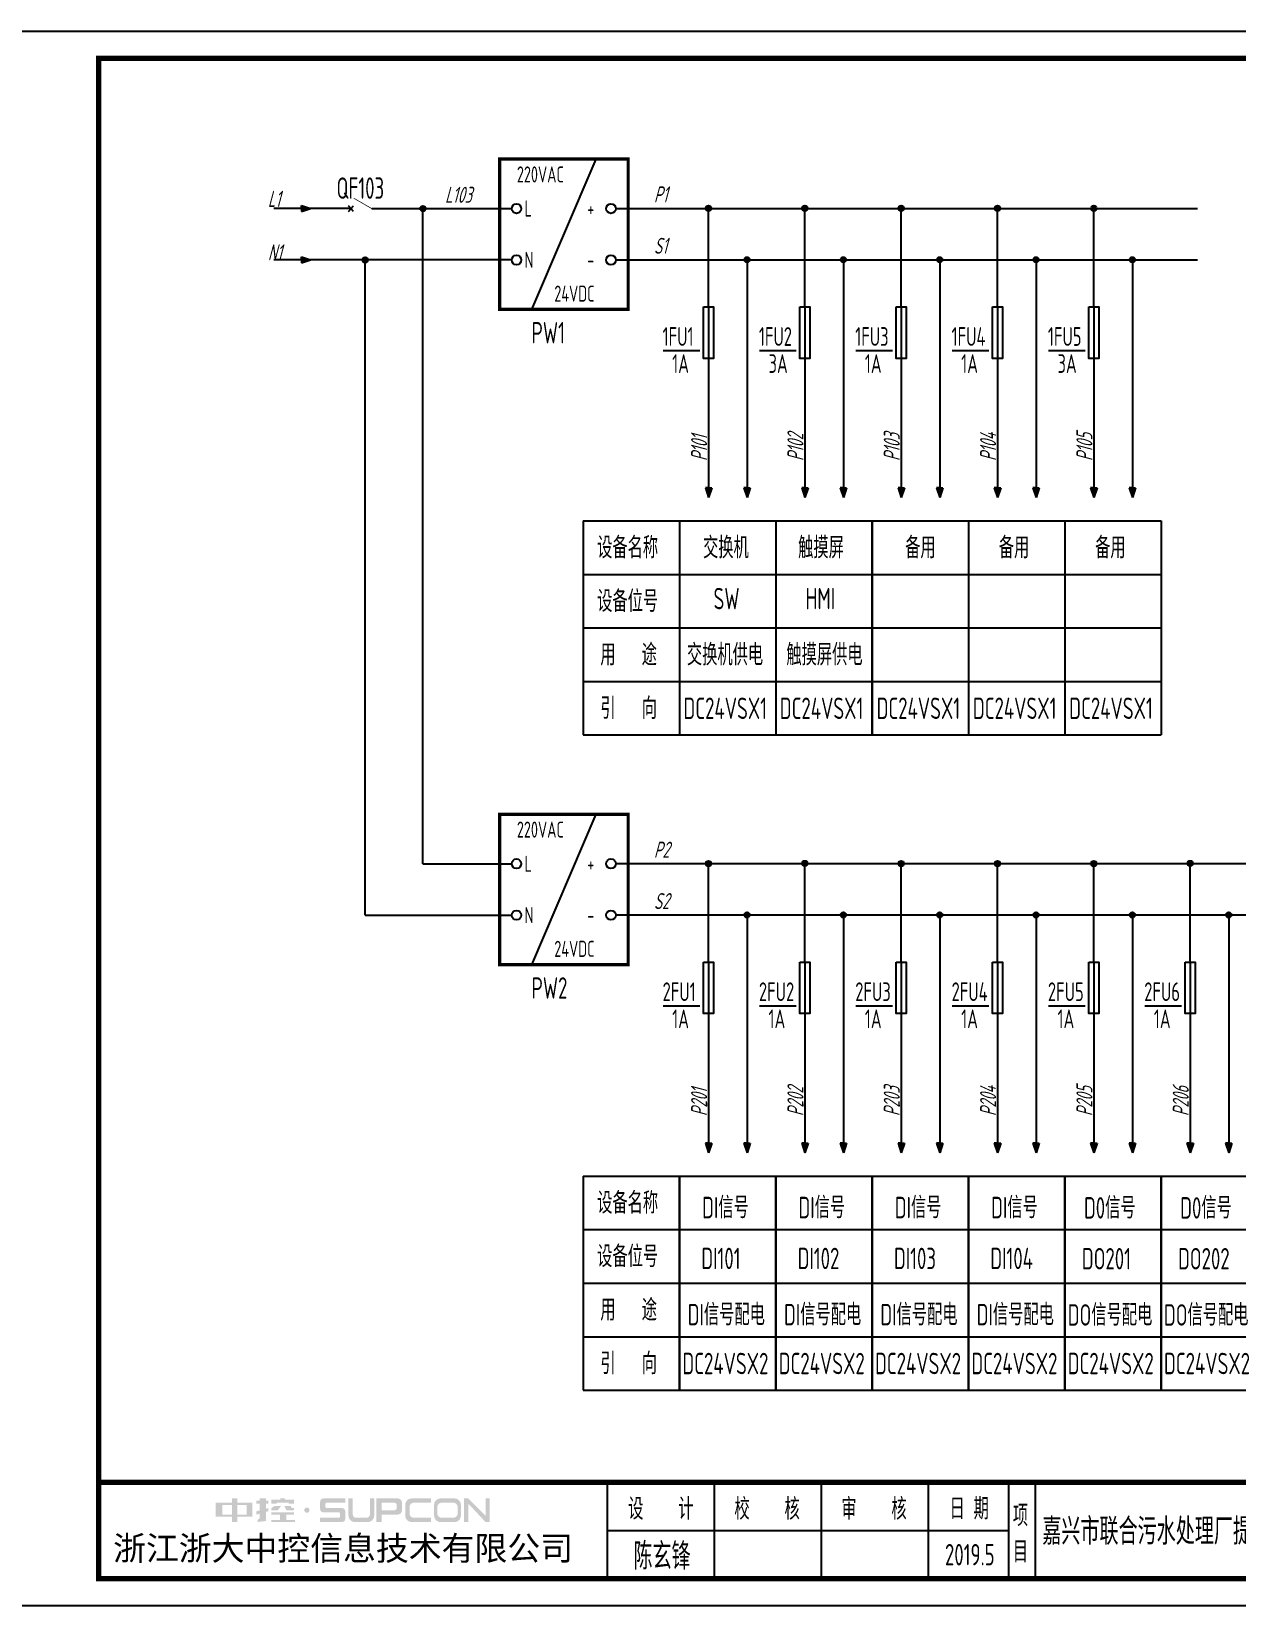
# Model space of a CAD drawing. Header units: millimetres. Extents: x 30557 to 235556, y -116603 to -73383.
# Drawn here: x 183824 to 186076, y -76323 to -73383 of the extents above; entities that cross this region are included whole.
import ezdxf
from ezdxf.enums import TextEntityAlignment as Align

# ---------------------------------------------------------------- set-up
doc = ezdxf.new("R2010")
doc.units = ezdxf.units.MM
doc.layers.add('1', color=3, linetype='Continuous')
doc.layers.add('AXIS', color=4, linetype='Continuous')
doc.layers.add('_Drawing', color=7, linetype='Continuous', lineweight=25)
doc.styles.add('supcon', font='sceie.shx', dxfattribs={"width": 0.75, "height": 40, "bigfont": 'sceic.shx'})
doc.styles.add('Title', font='', dxfattribs={"height": 45})
doc.styles.get('Title').set_extended_font_data('SimHei')

# ---------------------------------------------------------------- blocks, each defined once
blk = doc.blocks.new('中控·SUPCON')
at = {"linetype": 'Continuous'}
h = blk.add_hatch(color=2, dxfattribs=at)
h.dxf.hatch_style = 1
h.paths.add_polyline_path([(34, 33), (20, 33), (20, 37), (15, 37), (15, 36), (15, 33), (0, 33), (0, 20), (13, 20), (15, 20), (15, 15), (20, 15), (20, 20), (22, 20), (34, 20)])
h.paths.add_polyline_path([(20, 30), (20, 31), (29, 31), (29, 22), (20, 22)], flags=16)
h.paths.add_polyline_path([(15, 30), (15, 22), (6, 22), (6, 31), (15, 31)], flags=16)
h.paths.add_polyline_path([(47, 32), (49, 32), (49, 35), (47, 35), (47, 37), (41, 37), (41, 35), (38, 35), (38, 32), (41, 32), (41, 25.8), (38, 25), (38, 22), (41, 22.8), (41, 18.3), (39, 17), (39, 15), (47, 16), (47, 24.5), (49, 25), (49, 28), (47, 27.5)])
h.paths.add_polyline_path([(61, 30), (55, 30), (52, 28), (52, 26), (58, 26)])
h.paths.add_polyline_path([(73, 28), (71, 28), (70, 30), (64, 30), (66, 26), (73, 26)])
h.paths.add_polyline_path([(73, 36), (64.6, 36), (64.6, 37), (60.4, 37), (60.4, 36), (52, 36), (52, 32), (56.8, 32), (56.8, 33.1), (68.2, 33.1), (68.2, 32), (73, 32)])
h.paths.add_polyline_path([(66, 22), (73, 22), (73, 24), (52, 24), (52, 22), (60, 22), (60, 17), (52, 17), (52, 15), (74, 15), (74, 17), (66, 17)])
h.paths.add_polyline_path([(82.7, 26.1, 1), (87.6, 26.1, 1)])
h.paths.add_polyline_path([(118, 28), (103.5, 28, -0.414214), (102.5, 29), (102.5, 32, -0.414214), (103.5, 33), (121, 33), (121, 37), (100.5, 37, 0.414214), (97.5, 34), (97.5, 27, 0.414214), (100.5, 24), (115, 24, -0.414214), (116, 23), (116, 20, -0.414214), (115, 19), (97.5, 19), (97.5, 15), (118, 15, 0.414214), (121, 18), (121, 25, 0.414214)])
h.paths.add_polyline_path([(128, 37), (124, 37), (124, 36), (124, 21, 0.414214), (130, 15), (142, 15, 0.414214), (148, 21), (148, 37), (144, 37), (144, 22, -0.414214), (141, 19), (131, 19, -0.414214), (128, 22)])
h.paths.add_polyline_path([(174, 26), (174, 33, 0.414214), (170, 37), (150, 37), (150, 36), (150, 15), (155, 15), (155, 22), (170, 22, 0.414214)])
h.paths.add_polyline_path([(167, 26), (155, 26), (155, 33), (167, 33, -0.414214), (169, 31), (169, 28, -0.414214)], flags=16)
h.paths.add_polyline_path([(201, 19), (185, 19, -0.414214), (181, 23), (181, 29, -0.414214), (185, 33), (201, 33), (201, 37), (183, 37, 0.414214), (177, 31), (177, 21, 0.414214), (183, 15), (201, 15)])
h.paths.add_polyline_path([(229, 21), (229, 31, 0.414214), (223, 37), (210, 37, 0.414214), (204, 31), (204, 21, 0.414214), (210, 15), (223, 15, 0.414214)])
h.paths.add_polyline_path([(207, 23), (207, 29, -0.414214), (211, 33), (222, 33, -0.414214), (226, 29), (226, 23, -0.414214), (222, 19), (211, 19, -0.414214)], flags=16)
h.paths.add_polyline_path([(236, 32.1), (252, 15), (256, 15), (256, 37), (252, 37), (252, 21), (236, 37), (232, 37), (232, 36), (232, 15), (236, 15)])
h = blk.add_hatch(color=2, dxfattribs=at)
h.dxf.hatch_style = 1
h.paths.add_polyline_path([(34, 33), (20, 33), (20, 37), (15, 37), (15, 36), (15, 33), (0, 33), (0, 20), (13, 20), (15, 20), (15, 15), (20, 15), (20, 20), (22, 20), (34, 20)])
h.paths.add_polyline_path([(20, 30), (20, 31), (29, 31), (29, 22), (20, 22)], flags=16)
h.paths.add_polyline_path([(15, 30), (15, 22), (6, 22), (6, 31), (15, 31)], flags=16)
h.paths.add_polyline_path([(47, 32), (49, 32), (49, 35), (47, 35), (47, 37), (41, 37), (41, 35), (38, 35), (38, 32), (41, 32), (41, 25.8), (38, 25), (38, 22), (41, 22.8), (41, 18.3), (39, 17), (39, 15), (47, 16), (47, 24.5), (49, 25), (49, 28), (47, 27.5)])
h.paths.add_polyline_path([(61, 30), (55, 30), (52, 28), (52, 26), (58, 26)])
h.paths.add_polyline_path([(73, 28), (71, 28), (70, 30), (64, 30), (66, 26), (73, 26)])
h.paths.add_polyline_path([(73, 36), (64.6, 36), (64.6, 37), (60.4, 37), (60.4, 36), (52, 36), (52, 32), (56.8, 32), (56.8, 33.1), (68.2, 33.1), (68.2, 32), (73, 32)])
h.paths.add_polyline_path([(66, 22), (73, 22), (73, 24), (52, 24), (52, 22), (60, 22), (60, 17), (52, 17), (52, 15), (74, 15), (74, 17), (66, 17)])
h.paths.add_polyline_path([(82.7, 26.1, 1), (87.6, 26.1, 1)])
h.paths.add_polyline_path([(118, 28), (103.5, 28, -0.414214), (102.5, 29), (102.5, 32, -0.414214), (103.5, 33), (121, 33), (121, 37), (100.5, 37, 0.414214), (97.5, 34), (97.5, 27, 0.414214), (100.5, 24), (115, 24, -0.414214), (116, 23), (116, 20, -0.414214), (115, 19), (97.5, 19), (97.5, 15), (118, 15, 0.414214), (121, 18), (121, 25, 0.414214)])
h.paths.add_polyline_path([(128, 37), (124, 37), (124, 36), (124, 21, 0.414214), (130, 15), (142, 15, 0.414214), (148, 21), (148, 37), (144, 37), (144, 22, -0.414214), (141, 19), (131, 19, -0.414214), (128, 22)])
h.paths.add_polyline_path([(174, 26), (174, 33, 0.414214), (170, 37), (150, 37), (150, 36), (150, 15), (155, 15), (155, 22), (170, 22, 0.414214)])
h.paths.add_polyline_path([(167, 26), (155, 26), (155, 33), (167, 33, -0.414214), (169, 31), (169, 28, -0.414214)], flags=16)
h.paths.add_polyline_path([(201, 19), (185, 19, -0.414214), (181, 23), (181, 29, -0.414214), (185, 33), (201, 33), (201, 37), (183, 37, 0.414214), (177, 31), (177, 21, 0.414214), (183, 15), (201, 15)])
h.paths.add_polyline_path([(229, 21), (229, 31, 0.414214), (223, 37), (210, 37, 0.414214), (204, 31), (204, 21, 0.414214), (210, 15), (223, 15, 0.414214)])
h.paths.add_polyline_path([(207, 23), (207, 29, -0.414214), (211, 33), (222, 33, -0.414214), (226, 29), (226, 23, -0.414214), (222, 19), (211, 19, -0.414214)], flags=16)
h.paths.add_polyline_path([(236, 32.1), (252, 15), (256, 15), (256, 37), (252, 37), (252, 21), (236, 37), (232, 37), (232, 36), (232, 15), (236, 15)])
h = blk.add_hatch(color=2, dxfattribs=at)
h.dxf.hatch_style = 1
h.paths.add_polyline_path([(34, 33), (20, 33), (20, 37), (15, 37), (15, 36), (15, 33), (0, 33), (0, 20), (13, 20), (15, 20), (15, 15), (20, 15), (20, 20), (22, 20), (34, 20)])
h.paths.add_polyline_path([(20, 30), (20, 31), (29, 31), (29, 22), (20, 22)], flags=16)
h.paths.add_polyline_path([(15, 30), (15, 22), (6, 22), (6, 31), (15, 31)], flags=16)
h.paths.add_polyline_path([(47, 32), (49, 32), (49, 35), (47, 35), (47, 37), (41, 37), (41, 35), (38, 35), (38, 32), (41, 32), (41, 25.8), (38, 25), (38, 22), (41, 22.8), (41, 18.3), (39, 17), (39, 15), (47, 16), (47, 24.5), (49, 25), (49, 28), (47, 27.5)])
h.paths.add_polyline_path([(61, 30), (55, 30), (52, 28), (52, 26), (58, 26)])
h.paths.add_polyline_path([(73, 28), (71, 28), (70, 30), (64, 30), (66, 26), (73, 26)])
h.paths.add_polyline_path([(73, 36), (64.6, 36), (64.6, 37), (60.4, 37), (60.4, 36), (52, 36), (52, 32), (56.8, 32), (56.8, 33.1), (68.2, 33.1), (68.2, 32), (73, 32)])
h.paths.add_polyline_path([(66, 22), (73, 22), (73, 24), (52, 24), (52, 22), (60, 22), (60, 17), (52, 17), (52, 15), (74, 15), (74, 17), (66, 17)])
h.paths.add_polyline_path([(82.7, 26.1, 1), (87.6, 26.1, 1)])
h.paths.add_polyline_path([(118, 28), (103.5, 28, -0.414214), (102.5, 29), (102.5, 32, -0.414214), (103.5, 33), (121, 33), (121, 37), (100.5, 37, 0.414214), (97.5, 34), (97.5, 27, 0.414214), (100.5, 24), (115, 24, -0.414214), (116, 23), (116, 20, -0.414214), (115, 19), (97.5, 19), (97.5, 15), (118, 15, 0.414214), (121, 18), (121, 25, 0.414214)])
h.paths.add_polyline_path([(128, 37), (124, 37), (124, 36), (124, 21, 0.414214), (130, 15), (142, 15, 0.414214), (148, 21), (148, 37), (144, 37), (144, 22, -0.414214), (141, 19), (131, 19, -0.414214), (128, 22)])
h.paths.add_polyline_path([(174, 26), (174, 33, 0.414214), (170, 37), (150, 37), (150, 36), (150, 15), (155, 15), (155, 22), (170, 22, 0.414214)])
h.paths.add_polyline_path([(167, 26), (155, 26), (155, 33), (167, 33, -0.414214), (169, 31), (169, 28, -0.414214)], flags=16)
h.paths.add_polyline_path([(201, 19), (185, 19, -0.414214), (181, 23), (181, 29, -0.414214), (185, 33), (201, 33), (201, 37), (183, 37, 0.414214), (177, 31), (177, 21, 0.414214), (183, 15), (201, 15)])
h.paths.add_polyline_path([(229, 21), (229, 31, 0.414214), (223, 37), (210, 37, 0.414214), (204, 31), (204, 21, 0.414214), (210, 15), (223, 15, 0.414214)])
h.paths.add_polyline_path([(207, 23), (207, 29, -0.414214), (211, 33), (222, 33, -0.414214), (226, 29), (226, 23, -0.414214), (222, 19), (211, 19, -0.414214)], flags=16)
h.paths.add_polyline_path([(236, 32.1), (252, 15), (256, 15), (256, 37), (252, 37), (252, 21), (236, 37), (232, 37), (232, 36), (232, 15), (236, 15)])
h = blk.add_hatch(color=2, dxfattribs=at)
h.dxf.hatch_style = 1
h.paths.add_polyline_path([(34, 33), (20, 33), (20, 37), (15, 37), (15, 36), (15, 33), (0, 33), (0, 20), (13, 20), (15, 20), (15, 15), (20, 15), (20, 20), (22, 20), (34, 20)])
h.paths.add_polyline_path([(20, 30), (20, 31), (29, 31), (29, 22), (20, 22)], flags=16)
h.paths.add_polyline_path([(15, 30), (15, 22), (6, 22), (6, 31), (15, 31)], flags=16)
h.paths.add_polyline_path([(47, 32), (49, 32), (49, 35), (47, 35), (47, 37), (41, 37), (41, 35), (38, 35), (38, 32), (41, 32), (41, 25.8), (38, 25), (38, 22), (41, 22.8), (41, 18.3), (39, 17), (39, 15), (47, 16), (47, 24.5), (49, 25), (49, 28), (47, 27.5)])
h.paths.add_polyline_path([(61, 30), (55, 30), (52, 28), (52, 26), (58, 26)])
h.paths.add_polyline_path([(73, 28), (71, 28), (70, 30), (64, 30), (66, 26), (73, 26)])
h.paths.add_polyline_path([(73, 36), (64.6, 36), (64.6, 37), (60.4, 37), (60.4, 36), (52, 36), (52, 32), (56.8, 32), (56.8, 33.1), (68.2, 33.1), (68.2, 32), (73, 32)])
h.paths.add_polyline_path([(66, 22), (73, 22), (73, 24), (52, 24), (52, 22), (60, 22), (60, 17), (52, 17), (52, 15), (74, 15), (74, 17), (66, 17)])
h.paths.add_polyline_path([(82.7, 26.1, 1), (87.6, 26.1, 1)])
h.paths.add_polyline_path([(118, 28), (103.5, 28, -0.414214), (102.5, 29), (102.5, 32, -0.414214), (103.5, 33), (121, 33), (121, 37), (100.5, 37, 0.414214), (97.5, 34), (97.5, 27, 0.414214), (100.5, 24), (115, 24, -0.414214), (116, 23), (116, 20, -0.414214), (115, 19), (97.5, 19), (97.5, 15), (118, 15, 0.414214), (121, 18), (121, 25, 0.414214)])
h.paths.add_polyline_path([(128, 37), (124, 37), (124, 36), (124, 21, 0.414214), (130, 15), (142, 15, 0.414214), (148, 21), (148, 37), (144, 37), (144, 22, -0.414214), (141, 19), (131, 19, -0.414214), (128, 22)])
h.paths.add_polyline_path([(174, 26), (174, 33, 0.414214), (170, 37), (150, 37), (150, 36), (150, 15), (155, 15), (155, 22), (170, 22, 0.414214)])
h.paths.add_polyline_path([(167, 26), (155, 26), (155, 33), (167, 33, -0.414214), (169, 31), (169, 28, -0.414214)], flags=16)
h.paths.add_polyline_path([(201, 19), (185, 19, -0.414214), (181, 23), (181, 29, -0.414214), (185, 33), (201, 33), (201, 37), (183, 37, 0.414214), (177, 31), (177, 21, 0.414214), (183, 15), (201, 15)])
h.paths.add_polyline_path([(229, 21), (229, 31, 0.414214), (223, 37), (210, 37, 0.414214), (204, 31), (204, 21, 0.414214), (210, 15), (223, 15, 0.414214)])
h.paths.add_polyline_path([(207, 23), (207, 29, -0.414214), (211, 33), (222, 33, -0.414214), (226, 29), (226, 23, -0.414214), (222, 19), (211, 19, -0.414214)], flags=16)
h.paths.add_polyline_path([(236, 32.1), (252, 15), (256, 15), (256, 37), (252, 37), (252, 21), (236, 37), (232, 37), (232, 36), (232, 15), (236, 15)])
h = blk.add_hatch(color=2, dxfattribs=at)
h.dxf.hatch_style = 1
h.paths.add_polyline_path([(34, 33), (20, 33), (20, 37), (15, 37), (15, 36), (15, 33), (0, 33), (0, 20), (13, 20), (15, 20), (15, 15), (20, 15), (20, 20), (22, 20), (34, 20)])
h.paths.add_polyline_path([(20, 30), (20, 31), (29, 31), (29, 22), (20, 22)], flags=16)
h.paths.add_polyline_path([(15, 30), (15, 22), (6, 22), (6, 31), (15, 31)], flags=16)
h.paths.add_polyline_path([(47, 32), (49, 32), (49, 35), (47, 35), (47, 37), (41, 37), (41, 35), (38, 35), (38, 32), (41, 32), (41, 25.8), (38, 25), (38, 22), (41, 22.8), (41, 18.3), (39, 17), (39, 15), (47, 16), (47, 24.5), (49, 25), (49, 28), (47, 27.5)])
h.paths.add_polyline_path([(61, 30), (55, 30), (52, 28), (52, 26), (58, 26)])
h.paths.add_polyline_path([(73, 28), (71, 28), (70, 30), (64, 30), (66, 26), (73, 26)])
h.paths.add_polyline_path([(73, 36), (64.6, 36), (64.6, 37), (60.4, 37), (60.4, 36), (52, 36), (52, 32), (56.8, 32), (56.8, 33.1), (68.2, 33.1), (68.2, 32), (73, 32)])
h.paths.add_polyline_path([(66, 22), (73, 22), (73, 24), (52, 24), (52, 22), (60, 22), (60, 17), (52, 17), (52, 15), (74, 15), (74, 17), (66, 17)])
h.paths.add_polyline_path([(82.7, 26.1, 1), (87.6, 26.1, 1)])
h.paths.add_polyline_path([(118, 28), (103.5, 28, -0.414214), (102.5, 29), (102.5, 32, -0.414214), (103.5, 33), (121, 33), (121, 37), (100.5, 37, 0.414214), (97.5, 34), (97.5, 27, 0.414214), (100.5, 24), (115, 24, -0.414214), (116, 23), (116, 20, -0.414214), (115, 19), (97.5, 19), (97.5, 15), (118, 15, 0.414214), (121, 18), (121, 25, 0.414214)])
h.paths.add_polyline_path([(128, 37), (124, 37), (124, 36), (124, 21, 0.414214), (130, 15), (142, 15, 0.414214), (148, 21), (148, 37), (144, 37), (144, 22, -0.414214), (141, 19), (131, 19, -0.414214), (128, 22)])
h.paths.add_polyline_path([(174, 26), (174, 33, 0.414214), (170, 37), (150, 37), (150, 36), (150, 15), (155, 15), (155, 22), (170, 22, 0.414214)])
h.paths.add_polyline_path([(167, 26), (155, 26), (155, 33), (167, 33, -0.414214), (169, 31), (169, 28, -0.414214)], flags=16)
h.paths.add_polyline_path([(201, 19), (185, 19, -0.414214), (181, 23), (181, 29, -0.414214), (185, 33), (201, 33), (201, 37), (183, 37, 0.414214), (177, 31), (177, 21, 0.414214), (183, 15), (201, 15)])
h.paths.add_polyline_path([(229, 21), (229, 31, 0.414214), (223, 37), (210, 37, 0.414214), (204, 31), (204, 21, 0.414214), (210, 15), (223, 15, 0.414214)])
h.paths.add_polyline_path([(207, 23), (207, 29, -0.414214), (211, 33), (222, 33, -0.414214), (226, 29), (226, 23, -0.414214), (222, 19), (211, 19, -0.414214)], flags=16)
h.paths.add_polyline_path([(236, 32.1), (252, 15), (256, 15), (256, 37), (252, 37), (252, 21), (236, 37), (232, 37), (232, 36), (232, 15), (236, 15)])
h = blk.add_hatch(color=2, dxfattribs=at)
h.dxf.hatch_style = 1
h.paths.add_polyline_path([(34, 33), (20, 33), (20, 37), (15, 37), (15, 36), (15, 33), (0, 33), (0, 20), (13, 20), (15, 20), (15, 15), (20, 15), (20, 20), (22, 20), (34, 20)])
h.paths.add_polyline_path([(20, 30), (20, 31), (29, 31), (29, 22), (20, 22)], flags=16)
h.paths.add_polyline_path([(15, 30), (15, 22), (6, 22), (6, 31), (15, 31)], flags=16)
h.paths.add_polyline_path([(47, 32), (49, 32), (49, 35), (47, 35), (47, 37), (41, 37), (41, 35), (38, 35), (38, 32), (41, 32), (41, 25.8), (38, 25), (38, 22), (41, 22.8), (41, 18.3), (39, 17), (39, 15), (47, 16), (47, 24.5), (49, 25), (49, 28), (47, 27.5)])
h.paths.add_polyline_path([(61, 30), (55, 30), (52, 28), (52, 26), (58, 26)])
h.paths.add_polyline_path([(73, 28), (71, 28), (70, 30), (64, 30), (66, 26), (73, 26)])
h.paths.add_polyline_path([(73, 36), (64.6, 36), (64.6, 37), (60.4, 37), (60.4, 36), (52, 36), (52, 32), (56.8, 32), (56.8, 33.1), (68.2, 33.1), (68.2, 32), (73, 32)])
h.paths.add_polyline_path([(66, 22), (73, 22), (73, 24), (52, 24), (52, 22), (60, 22), (60, 17), (52, 17), (52, 15), (74, 15), (74, 17), (66, 17)])
h.paths.add_polyline_path([(82.7, 26.1, 1), (87.6, 26.1, 1)])
h.paths.add_polyline_path([(118, 28), (103.5, 28, -0.414214), (102.5, 29), (102.5, 32, -0.414214), (103.5, 33), (121, 33), (121, 37), (100.5, 37, 0.414214), (97.5, 34), (97.5, 27, 0.414214), (100.5, 24), (115, 24, -0.414214), (116, 23), (116, 20, -0.414214), (115, 19), (97.5, 19), (97.5, 15), (118, 15, 0.414214), (121, 18), (121, 25, 0.414214)])
h.paths.add_polyline_path([(128, 37), (124, 37), (124, 36), (124, 21, 0.414214), (130, 15), (142, 15, 0.414214), (148, 21), (148, 37), (144, 37), (144, 22, -0.414214), (141, 19), (131, 19, -0.414214), (128, 22)])
h.paths.add_polyline_path([(174, 26), (174, 33, 0.414214), (170, 37), (150, 37), (150, 36), (150, 15), (155, 15), (155, 22), (170, 22, 0.414214)])
h.paths.add_polyline_path([(167, 26), (155, 26), (155, 33), (167, 33, -0.414214), (169, 31), (169, 28, -0.414214)], flags=16)
h.paths.add_polyline_path([(201, 19), (185, 19, -0.414214), (181, 23), (181, 29, -0.414214), (185, 33), (201, 33), (201, 37), (183, 37, 0.414214), (177, 31), (177, 21, 0.414214), (183, 15), (201, 15)])
h.paths.add_polyline_path([(229, 21), (229, 31, 0.414214), (223, 37), (210, 37, 0.414214), (204, 31), (204, 21, 0.414214), (210, 15), (223, 15, 0.414214)])
h.paths.add_polyline_path([(207, 23), (207, 29, -0.414214), (211, 33), (222, 33, -0.414214), (226, 29), (226, 23, -0.414214), (222, 19), (211, 19, -0.414214)], flags=16)
h.paths.add_polyline_path([(236, 32.1), (252, 15), (256, 15), (256, 37), (252, 37), (252, 21), (236, 37), (232, 37), (232, 36), (232, 15), (236, 15)])
blk = doc.blocks.new('supcon图框')
at = {"linetype": 'Continuous'}
for p, q in [((6145.7, 4361.7), (1987.7, 4361.7)), ((1987.7, 1421.7), (6145.7, 1421.7))]:
    blk.add_line(p, q, dxfattribs=at)
for p, q in [((3145.7, 1651.7), (3145.7, 1471.7)), ((3345.7, 1651.7), (3345.7, 1471.7)), ((3545.7, 1651.7), (3545.7, 1471.7)), ((3745.7, 1651.7), (3745.7, 1471.7)), ((3895.7, 1651.7), (3895.7, 1471.7)), ((3945.7, 1651.7), (3945.7, 1471.7)), ((3145.7, 1561.7), (3895.7, 1561.7))]:
    blk.add_line(p, q)
at = {"linetype": 'Continuous', "const_width": 10}
blk.add_lwpolyline([(2195.7, 4311.7), (6095.7, 4311.7), (6095.7, 1471.7), (2195.7, 1471.7)], close=True, dxfattribs=at)
blk.add_lwpolyline([(2195.7, 1651.7), (6095.7, 1651.7)], dxfattribs=at)
at = {"linetype": 'Continuous', "xscale": 2, "yscale": 2, "zscale": 2}
blk.add_blockref('中控·SUPCON', (2414.6, 1547.7), dxfattribs=at)
at = {"style": 'supcon', "width": 0.75}
for s, p in [('设    计', (3246.2, 1604.2)), ('校    核', (3444.8, 1604.2)), ('审    核', (3644.5, 1604.2)), ('日 期', (3822.5, 1604.2)), ('项', (3918.2, 1590.7)), ('目', (3918.2, 1522.9))]:
    blk.add_text(s, height=40, dxfattribs=at).set_placement(p, align=Align.MIDDLE)
at = {"style": 'Title'}
blk.add_text('浙江浙大中控信息技术有限公司', height=45, dxfattribs=at).set_placement((2222.8, 1506.2))

msp = doc.modelspace()

# ---------------------------------------------------------------- hatches: boundary and pattern name
h = msp.add_hatch(color=256)
h.dxf.hatch_style = 1
h.paths.add_polyline_path([(184560.3, -73713.7, 1), (184550.3, -73713.7, 1)])
h = msp.add_hatch(color=256)
h.dxf.hatch_style = 1
h.paths.add_polyline_path([(185093.9, -73713.2, 1), (185083.9, -73713.2, 1)])
h = msp.add_hatch(color=256)
h.dxf.hatch_style = 1
h.paths.add_polyline_path([(185273.9, -73713.2, 1), (185263.9, -73713.2, 1)])
h = msp.add_hatch(color=256)
h.dxf.hatch_style = 1
h.paths.add_polyline_path([(185453.9, -73713.2, 1), (185443.9, -73713.2, 1)])
h = msp.add_hatch(color=256)
h.dxf.hatch_style = 1
h.paths.add_polyline_path([(185633.9, -73713.2, 1), (185623.9, -73713.2, 1)])
h = msp.add_hatch(color=256)
h.dxf.hatch_style = 1
h.paths.add_polyline_path([(185813.9, -73713.3, 1), (185803.9, -73713.3, 1)])
h = msp.add_hatch(color=256)
h.dxf.hatch_style = 1
h.paths.add_polyline_path([(184452.3, -73809.7, 1), (184442.3, -73809.7, 1)])
h = msp.add_hatch(color=256)
h.dxf.hatch_style = 1
h.paths.add_polyline_path([(185165.9, -73809.3, 1), (185155.9, -73809.3, 1)])
h = msp.add_hatch(color=256)
h.dxf.hatch_style = 1
h.paths.add_polyline_path([(185345.9, -73809.3, 1), (185335.9, -73809.3, 1)])
h = msp.add_hatch(color=256)
h.dxf.hatch_style = 1
h.paths.add_polyline_path([(185525.9, -73809.3, 1), (185515.9, -73809.3, 1)])
h = msp.add_hatch(color=256)
h.dxf.hatch_style = 1
h.paths.add_polyline_path([(185705.9, -73809.3, 1), (185695.9, -73809.3, 1)])
h = msp.add_hatch(color=256)
h.dxf.hatch_style = 1
h.paths.add_polyline_path([(185885.9, -73809.4, 1), (185875.9, -73809.4, 1)])
h = msp.add_hatch(color=256)
h.dxf.hatch_style = 1
h.paths.add_polyline_path([(185093.9, -74937.1, 1), (185083.9, -74937.1, 1)])
h = msp.add_hatch(color=256)
h.dxf.hatch_style = 1
h.paths.add_polyline_path([(185273.9, -74936.9, 1), (185263.9, -74936.9, 1)])
h = msp.add_hatch(color=256)
h.dxf.hatch_style = 1
h.paths.add_polyline_path([(185453.9, -74937.1, 1), (185443.9, -74937.1, 1)])
h = msp.add_hatch(color=256)
h.dxf.hatch_style = 1
h.paths.add_polyline_path([(185633.9, -74937.1, 1), (185623.9, -74937.1, 1)])
h = msp.add_hatch(color=256)
h.dxf.hatch_style = 1
h.paths.add_polyline_path([(185813.9, -74937.1, 1), (185803.9, -74937.1, 1)])
h = msp.add_hatch(color=256)
h.dxf.hatch_style = 1
h.paths.add_polyline_path([(185993.9, -74936.9, 1), (185983.9, -74936.9, 1)])
h = msp.add_hatch(color=256)
h.dxf.hatch_style = 1
h.paths.add_polyline_path([(185165.9, -75033.1, 1), (185155.9, -75033.1, 1)])
h = msp.add_hatch(color=256)
h.dxf.hatch_style = 1
h.paths.add_polyline_path([(185345.9, -75033.1, 1), (185335.9, -75033.1, 1)])
h = msp.add_hatch(color=256)
h.dxf.hatch_style = 1
h.paths.add_polyline_path([(185525.9, -75033.1, 1), (185515.9, -75033.1, 1)])
h = msp.add_hatch(color=256)
h.dxf.hatch_style = 1
h.paths.add_polyline_path([(185705.9, -75033.1, 1), (185695.9, -75033.1, 1)])
h = msp.add_hatch(color=256)
h.dxf.hatch_style = 1
h.paths.add_polyline_path([(185885.9, -75033.1, 1), (185875.9, -75033.1, 1)])
h = msp.add_hatch(color=256)
h.dxf.hatch_style = 1
h.paths.add_polyline_path([(186065.9, -75033.1, 1), (186055.9, -75033.1, 1)])
at = {"layer": '1'}
for color, points in [(1, [(184328.6, -73713.7), (184328.6, -73719.3), (184345.5, -73713.7), (184328.6, -73708)]), (150, [(184328.6, -73804), (184328.6, -73809.7), (184328.6, -73815.3), (184345.5, -73809.7)]), (37, [(185089, -74235.6), (185083, -74235.6), (185089, -74253.6), (185095, -74235.6)]), (5, [(185166.9, -74235.6), (185160.9, -74235.6), (185154.9, -74235.6), (185160.9, -74253.6)]), (37, [(185269, -74235.6), (185263, -74235.6), (185269, -74253.6), (185275, -74235.6)]), (5, [(185346.9, -74235.6), (185340.9, -74235.6), (185334.9, -74235.6), (185340.9, -74253.6)]), (37, [(185449, -74235.6), (185443, -74235.6), (185449, -74253.6), (185455, -74235.6)]), (5, [(185526.9, -74235.6), (185520.9, -74235.6), (185514.9, -74235.6), (185520.9, -74253.6)]), (37, [(185629, -74235.6), (185623, -74235.6), (185629, -74253.6), (185635, -74235.6)]), (5, [(185706.9, -74235.6), (185700.9, -74235.6), (185694.9, -74235.6), (185700.9, -74253.6)]), (37, [(185809, -74235.6), (185803, -74235.6), (185809, -74253.6), (185815, -74235.6)]), (5, [(185886.9, -74235.6), (185880.9, -74235.6), (185874.9, -74235.6), (185880.9, -74253.6)]), (37, [(185089, -75459.4), (185083, -75459.4), (185089, -75477.4), (185095, -75459.4)]), (5, [(185166.9, -75459.4), (185160.9, -75459.4), (185154.9, -75459.4), (185160.9, -75477.4)]), (37, [(185269, -75459.4), (185263, -75459.4), (185269, -75477.4), (185275, -75459.4)]), (5, [(185346.9, -75459.4), (185340.9, -75459.4), (185334.9, -75459.4), (185340.9, -75477.4)]), (37, [(185449, -75459.4), (185443, -75459.4), (185449, -75477.4), (185455, -75459.4)]), (5, [(185526.9, -75459.4), (185520.9, -75459.4), (185514.9, -75459.4), (185520.9, -75477.4)]), (37, [(185629, -75459.4), (185623, -75459.4), (185629, -75477.4), (185635, -75459.4)]), (5, [(185706.9, -75459.4), (185700.9, -75459.4), (185694.9, -75459.4), (185700.9, -75477.4)]), (37, [(185809, -75459.4), (185803, -75459.4), (185809, -75477.4), (185815, -75459.4)]), (5, [(185886.9, -75459.4), (185880.9, -75459.4), (185874.9, -75459.4), (185880.9, -75477.4)]), (37, [(185989, -75459.4), (185983, -75459.4), (185989, -75477.4), (185995, -75459.4)]), (5, [(186066.9, -75459.4), (186060.9, -75459.4), (186054.9, -75459.4), (186060.9, -75477.4)])]:
    msp.add_hatch(color=color, dxfattribs=at).paths.add_polyline_path(points)

# ---------------------------------------------------------------- linework, layer by layer
at = {"color": 1, "lineweight": -3}
msp.add_line((184409.8, -73713.7), (184276.4, -73713.7), dxfattribs=at)
at = {"color": 1, "linetype": 'Continuous'}
msp.add_line((184555.3, -74937.5), (184555.3, -73713.7), dxfattribs=at)
at = {"color": 150}
msp.add_line((184721.1, -73809.7), (184276.4, -73809.7), dxfattribs=at)
at = {"color": 150, "linetype": 'Continuous'}
msp.add_line((184447.3, -75033.8), (184447.3, -73809.7), dxfattribs=at)
for p, q in [((185004.2, -73979.1), (185072.6, -73979.1)), ((185184.2, -73979.1), (185252.6, -73979.1)), ((185364.2, -73979.1), (185432.6, -73979.1)), ((185544.2, -73979.1), (185612.6, -73979.1)), ((185724.2, -73979.1), (185792.6, -73979.1)), ((185004.2, -75202.8), (185072.6, -75202.8)), ((185184.2, -75202.8), (185252.6, -75202.8)), ((185364.2, -75202.8), (185432.6, -75202.8)), ((185544.2, -75202.8), (185612.6, -75202.8)), ((185724.2, -75202.8), (185792.6, -75202.8)), ((185904.2, -75202.8), (185972.6, -75202.8))]:
    msp.add_line(p, q)
at = {"linetype": 'Continuous'}
for p, q in [((184854.9, -74297), (185934.9, -74297)), ((184854.9, -74297), (184854.9, -74697)), ((185034.9, -74297), (185034.9, -74697)), ((185214.9, -74297), (185214.9, -74697)), ((185394.9, -74697), (185394.9, -74297)), ((185394.9, -74297), (185394.9, -74697)), ((185394.9, -74297), (185394.9, -74697)), ((185574.9, -74297), (185574.9, -74697)), ((185574.9, -74297), (185574.9, -74697)), ((185754.9, -74297), (185754.9, -74697)), ((185934.9, -74297), (185934.9, -74697)), ((184854.9, -74397), (185934.9, -74397)), ((184854.9, -74497), (185934.9, -74497)), ((184854.9, -74597), (185934.9, -74597)), ((184854.9, -74697), (185934.9, -74697)), ((184854.9, -75520.8), (187734.9, -75520.8)), ((184854.9, -75520.8), (184854.9, -75920.8)), ((185034.9, -75520.8), (185034.9, -75920.8)), ((185034.9, -75920.8), (185034.9, -75520.8)), ((184854.9, -75920.8), (187734.9, -75920.8))]:
    msp.add_line(p, q, dxfattribs=at)
at = {"color": 7, "linetype": 'Continuous'}
for p, q in [((185214.9, -75920.8), (185214.9, -75520.8)), ((185214.9, -75520.8), (185214.9, -75920.8)), ((185394.9, -75920.8), (185394.9, -75520.8)), ((185394.9, -75520.8), (185394.9, -75920.8)), ((185574.9, -75920.8), (185574.9, -75520.8)), ((185574.9, -75520.8), (185574.9, -75920.8)), ((185754.9, -75920.8), (185754.9, -75520.8)), ((185754.9, -75520.8), (185754.9, -75920.8)), ((185934.9, -75920.8), (185934.9, -75520.8)), ((185934.9, -75520.8), (185934.9, -75920.8)), ((184854.9, -75620.8), (187734.9, -75620.8)), ((184854.9, -75720.8), (187734.9, -75720.8)), ((184854.9, -75820.8), (187734.9, -75820.8))]:
    msp.add_line(p, q, dxfattribs=at)
at = {"lineweight": -3, "const_width": 6}
for points in [[(184698.7, -73902.1), (184938.7, -73902.1), (184938.7, -73621.2), (184698.7, -73621.2)], [(184698.7, -75126), (184938.7, -75126), (184938.7, -74845), (184698.7, -74845)]]:
    msp.add_lwpolyline(points, close=True, dxfattribs=at)
at = {"color": 4, "const_width": 1.35}
msp.add_lwpolyline([(184459.5, -73713.7), (184426, -73694.3)], dxfattribs=at)
at = {"color": 4}
for points in [[(184421, -73713.7), (184409.8, -73713.7)], [(184459.5, -73713.7), (184485.3, -73713.7)]]:
    msp.add_lwpolyline(points, dxfattribs=at)
for centre in [(184555.3, -73713.7), (185088.9, -73713.2), (185268.9, -73713.2), (185448.9, -73713.2), (185628.9, -73713.2), (185808.9, -73713.3), (184447.3, -73809.7), (185160.9, -73809.3), (185340.9, -73809.3), (185520.9, -73809.3), (185700.9, -73809.3), (185880.9, -73809.4), (185088.9, -74937.1), (185268.9, -74936.9), (185448.9, -74937.1), (185628.9, -74937.1), (185808.9, -74937.1), (185988.9, -74936.9), (185160.9, -75033.1), (185340.9, -75033.1), (185520.9, -75033.1), (185700.9, -75033.1), (185880.9, -75033.1), (186060.9, -75033.1)]:
    msp.add_circle(centre, 5)
at = {"layer": '1', "color": 7}
for p, q in [((184758.7, -73902.1), (184878.7, -73621.2)), ((184758.7, -75126), (184878.7, -74845))]:
    msp.add_line(p, q, dxfattribs=at)
at = {"layer": '1', "color": 1, "linetype": 'Continuous'}
for p, q in [((184328.6, -73713.7), (184328.6, -73708)), ((184328.6, -73708), (184345.5, -73713.7)), ((184328.6, -73719.3), (184345.5, -73713.7)), ((184328.6, -73713.7), (184328.6, -73719.3))]:
    msp.add_line(p, q, dxfattribs=at)
at = {"layer": '1', "color": 4}
for p, q in [((184425.8, -73718.9), (184416.2, -73708.4)), ((184416.2, -73718.9), (184425.8, -73708.4))]:
    msp.add_line(p, q, dxfattribs=at)
at = {"layer": '1', "color": 37}
for p, q in [((184915.6, -73713.3), (186002.4, -73713.3)), ((185088.9, -73897.5), (185088.9, -73713.2)), ((185268.9, -73897.5), (185268.9, -73713.2)), ((185448.9, -73897.5), (185448.9, -73713.2)), ((185628.9, -73897.5), (185628.9, -73713.2)), ((185808.9, -73897.5), (185808.9, -73713.2)), ((185088.9, -73993.7), (185088.9, -74235.6)), ((185268.9, -73993.7), (185268.9, -74235.6)), ((185448.9, -73993.7), (185448.9, -74235.6)), ((185628.9, -73993.7), (185628.9, -74235.6)), ((185808.9, -73993.7), (185808.9, -74235.6)), ((184915.6, -74937.1), (187753.8, -74937.1)), ((185088.9, -75121.3), (185088.9, -74937)), ((185268.9, -75121.3), (185268.9, -74937)), ((185448.9, -75121.3), (185448.9, -74937)), ((185628.9, -75121.3), (185628.9, -74937)), ((185808.9, -75121.3), (185808.9, -74937)), ((185988.9, -75121.3), (185988.9, -74937)), ((185088.9, -75217.4), (185088.9, -75459.4)), ((185268.9, -75217.4), (185268.9, -75459.4)), ((185448.9, -75217.4), (185448.9, -75459.4)), ((185628.9, -75217.4), (185628.9, -75459.4)), ((185808.9, -75217.4), (185808.9, -75459.4)), ((185988.9, -75217.4), (185988.9, -75459.4))]:
    msp.add_line(p, q, dxfattribs=at)
at = {"layer": '1', "color": 150}
for p, q in [((184328.6, -73804), (184345.5, -73809.7)), ((184328.6, -73809.7), (184328.6, -73804)), ((184328.6, -73804), (184345.5, -73809.7)), ((184328.6, -73809.7), (184328.6, -73815.3)), ((184328.6, -73815.3), (184345.5, -73809.7)), ((184328.6, -73815.3), (184345.5, -73809.7)), ((184447.3, -75033.8), (184721.1, -75033.8))]:
    msp.add_line(p, q, dxfattribs=at)
at = {"layer": '1', "color": 5}
for p, q in [((184915.6, -73809.3), (186002.4, -73809.3)), ((185160.9, -73809.3), (185160.9, -74235.6)), ((185340.9, -73809.3), (185340.9, -74235.6)), ((185520.9, -73809.3), (185520.9, -74235.6)), ((185700.9, -73809.3), (185700.9, -74235.6)), ((185880.9, -73809.3), (185880.9, -74235.6)), ((185160.9, -74235.6), (185154.9, -74235.6)), ((185154.9, -74235.6), (185160.9, -74253.6)), ((185154.9, -74235.6), (185160.9, -74253.6)), ((185166.9, -74235.6), (185160.9, -74253.6)), ((185160.9, -74235.6), (185166.9, -74235.6)), ((185166.9, -74235.6), (185160.9, -74253.6)), ((185340.9, -74235.6), (185334.9, -74235.6)), ((185334.9, -74235.6), (185340.9, -74253.6)), ((185334.9, -74235.6), (185340.9, -74253.6)), ((185346.9, -74235.6), (185340.9, -74253.6)), ((185340.9, -74235.6), (185346.9, -74235.6)), ((185346.9, -74235.6), (185340.9, -74253.6)), ((185520.9, -74235.6), (185514.9, -74235.6)), ((185514.9, -74235.6), (185520.9, -74253.6)), ((185514.9, -74235.6), (185520.9, -74253.6)), ((185526.9, -74235.6), (185520.9, -74253.6)), ((185520.9, -74235.6), (185526.9, -74235.6)), ((185526.9, -74235.6), (185520.9, -74253.6)), ((185700.9, -74235.6), (185694.9, -74235.6)), ((185694.9, -74235.6), (185700.9, -74253.6)), ((185694.9, -74235.6), (185700.9, -74253.6)), ((185706.9, -74235.6), (185700.9, -74253.6)), ((185700.9, -74235.6), (185706.9, -74235.6)), ((185706.9, -74235.6), (185700.9, -74253.6)), ((185880.9, -74235.6), (185874.9, -74235.6)), ((185874.9, -74235.6), (185880.9, -74253.6)), ((185874.9, -74235.6), (185880.9, -74253.6)), ((185886.9, -74235.6), (185880.9, -74253.6)), ((185880.9, -74235.6), (185886.9, -74235.6)), ((185886.9, -74235.6), (185880.9, -74253.6)), ((184915.6, -75033.1), (187754.9, -75033.1)), ((185160.9, -75033.1), (185160.9, -75459.4)), ((185340.9, -75033.1), (185340.9, -75459.4)), ((185520.9, -75033.1), (185520.9, -75459.4)), ((185700.9, -75033.1), (185700.9, -75459.4)), ((185880.9, -75033.1), (185880.9, -75459.4)), ((186060.9, -75033.1), (186060.9, -75459.4)), ((185160.9, -75459.4), (185154.9, -75459.4)), ((185154.9, -75459.4), (185160.9, -75477.4)), ((185154.9, -75459.4), (185160.9, -75477.4)), ((185166.9, -75459.4), (185160.9, -75477.4)), ((185160.9, -75459.4), (185166.9, -75459.4)), ((185166.9, -75459.4), (185160.9, -75477.4)), ((185340.9, -75459.4), (185334.9, -75459.4)), ((185334.9, -75459.4), (185340.9, -75477.4)), ((185334.9, -75459.4), (185340.9, -75477.4)), ((185346.9, -75459.4), (185340.9, -75477.4)), ((185340.9, -75459.4), (185346.9, -75459.4)), ((185346.9, -75459.4), (185340.9, -75477.4)), ((185520.9, -75459.4), (185514.9, -75459.4)), ((185514.9, -75459.4), (185520.9, -75477.4)), ((185514.9, -75459.4), (185520.9, -75477.4)), ((185526.9, -75459.4), (185520.9, -75477.4)), ((185520.9, -75459.4), (185526.9, -75459.4)), ((185526.9, -75459.4), (185520.9, -75477.4)), ((185700.9, -75459.4), (185694.9, -75459.4)), ((185694.9, -75459.4), (185700.9, -75477.4)), ((185694.9, -75459.4), (185700.9, -75477.4)), ((185706.9, -75459.4), (185700.9, -75477.4)), ((185700.9, -75459.4), (185706.9, -75459.4)), ((185706.9, -75459.4), (185700.9, -75477.4)), ((185880.9, -75459.4), (185874.9, -75459.4)), ((185874.9, -75459.4), (185880.9, -75477.4)), ((185874.9, -75459.4), (185880.9, -75477.4)), ((185886.9, -75459.4), (185880.9, -75477.4)), ((185880.9, -75459.4), (185886.9, -75459.4)), ((185886.9, -75459.4), (185880.9, -75477.4)), ((186060.9, -75459.4), (186054.9, -75459.4)), ((186054.9, -75459.4), (186060.9, -75477.4)), ((186054.9, -75459.4), (186060.9, -75477.4)), ((186066.9, -75459.4), (186060.9, -75477.4)), ((186060.9, -75459.4), (186066.9, -75459.4)), ((186066.9, -75459.4), (186060.9, -75477.4))]:
    msp.add_line(p, q, dxfattribs=at)
at = {"layer": '1', "color": 37, "linetype": 'Continuous'}
for p, q in [((185083, -74235.6), (185089, -74253.6)), ((185089, -74235.6), (185083, -74235.6)), ((185089, -74235.6), (185095, -74235.6)), ((185095, -74235.6), (185089, -74253.6)), ((185263, -74235.6), (185269, -74253.6)), ((185269, -74235.6), (185263, -74235.6)), ((185269, -74235.6), (185275, -74235.6)), ((185275, -74235.6), (185269, -74253.6)), ((185443, -74235.6), (185449, -74253.6)), ((185449, -74235.6), (185443, -74235.6)), ((185449, -74235.6), (185455, -74235.6)), ((185455, -74235.6), (185449, -74253.6)), ((185623, -74235.6), (185629, -74253.6)), ((185629, -74235.6), (185623, -74235.6)), ((185629, -74235.6), (185635, -74235.6)), ((185635, -74235.6), (185629, -74253.6)), ((185803, -74235.6), (185809, -74253.6)), ((185809, -74235.6), (185803, -74235.6)), ((185809, -74235.6), (185815, -74235.6)), ((185815, -74235.6), (185809, -74253.6)), ((185083, -75459.4), (185089, -75477.4)), ((185089, -75459.4), (185083, -75459.4)), ((185089, -75459.4), (185095, -75459.4)), ((185095, -75459.4), (185089, -75477.4)), ((185263, -75459.4), (185269, -75477.4)), ((185269, -75459.4), (185263, -75459.4)), ((185269, -75459.4), (185275, -75459.4)), ((185275, -75459.4), (185269, -75477.4)), ((185443, -75459.4), (185449, -75477.4)), ((185449, -75459.4), (185443, -75459.4)), ((185449, -75459.4), (185455, -75459.4)), ((185455, -75459.4), (185449, -75477.4)), ((185623, -75459.4), (185629, -75477.4)), ((185629, -75459.4), (185623, -75459.4)), ((185629, -75459.4), (185635, -75459.4)), ((185635, -75459.4), (185629, -75477.4)), ((185803, -75459.4), (185809, -75477.4)), ((185809, -75459.4), (185803, -75459.4)), ((185809, -75459.4), (185815, -75459.4)), ((185815, -75459.4), (185809, -75477.4)), ((185983, -75459.4), (185989, -75477.4)), ((185989, -75459.4), (185983, -75459.4)), ((185989, -75459.4), (185995, -75459.4)), ((185995, -75459.4), (185989, -75477.4))]:
    msp.add_line(p, q, dxfattribs=at)
at = {"layer": '1', "color": 7}
for centre in [(184730.1, -73713.7), (184906.6, -73713.7), (184730.1, -73809.7), (184906.6, -73809.7), (184730.1, -74937.5), (184906.6, -74937.5), (184730.1, -75033.5), (184906.6, -75033.5)]:
    msp.add_circle(centre, 8.99, dxfattribs=at)
at = {"layer": 'AXIS', "color": 1}
for p, q in [((184485.3, -73713.7), (184721.1, -73713.7)), ((184555.3, -74937.5), (184721.1, -74937.5))]:
    msp.add_line(p, q, dxfattribs=at)
at = {"layer": 'AXIS', "color": 0, "linetype": 'ByBlock'}
for p, q in [((185088.8, -73897.5), (185088.8, -73993.7)), ((185268.8, -73897.5), (185268.8, -73993.7)), ((185448.8, -73897.5), (185448.8, -73993.7)), ((185628.8, -73897.5), (185628.8, -73993.7)), ((185808.8, -73897.5), (185808.8, -73993.7)), ((185088.8, -75121.3), (185088.8, -75217.4)), ((185268.8, -75121.3), (185268.8, -75217.4)), ((185448.8, -75121.3), (185448.8, -75217.4)), ((185628.8, -75121.3), (185628.8, -75217.4)), ((185808.8, -75121.3), (185808.8, -75217.4)), ((185988.8, -75121.3), (185988.8, -75217.4))]:
    msp.add_line(p, q, dxfattribs=at)
for points in [[(185079.6, -73897.5), (185098.2, -73897.5), (185098.2, -73993.7), (185079.6, -73993.7)], [(185259.6, -73897.5), (185278.2, -73897.5), (185278.2, -73993.7), (185259.6, -73993.7)], [(185439.6, -73897.5), (185458.2, -73897.5), (185458.2, -73993.7), (185439.6, -73993.7)], [(185619.6, -73897.5), (185638.2, -73897.5), (185638.2, -73993.7), (185619.6, -73993.7)], [(185799.6, -73897.5), (185818.2, -73897.5), (185818.2, -73993.7), (185799.6, -73993.7)], [(185079.6, -75121.3), (185098.2, -75121.3), (185098.2, -75217.4), (185079.6, -75217.4)], [(185259.6, -75121.3), (185278.2, -75121.3), (185278.2, -75217.4), (185259.6, -75217.4)], [(185439.6, -75121.3), (185458.2, -75121.3), (185458.2, -75217.4), (185439.6, -75217.4)], [(185619.6, -75121.3), (185638.2, -75121.3), (185638.2, -75217.4), (185619.6, -75217.4)], [(185799.6, -75121.3), (185818.2, -75121.3), (185818.2, -75217.4), (185799.6, -75217.4)], [(185979.6, -75121.3), (185998.2, -75121.3), (185998.2, -75217.4), (185979.6, -75217.4)]]:
    msp.add_lwpolyline(points, close=True, dxfattribs=at)

# ---------------------------------------------------------------- block references
msp.add_blockref('supcon图框', (181753.6, -77744.7))

# ---------------------------------------------------------------- texts
at = {"color": 3, "style": 'supcon', "width": 0.75}
for s, height, p in [('陈玄锋', 50, (185002.1, -76228)), ('2019.5', 40, (185577.1, -76228))]:
    msp.add_text(s, height=height, dxfattribs=at).set_placement(p, align=Align.MIDDLE)
at = {"layer": '1', "color": 7, "style": 'supcon', "width": 0.75}
for s, height, p in [('220VAC', 30, (184730.9, -73664.9)), ('L', 30, (184745.1, -73728.6)), ('+', 30, (184862.4, -73728.6)), ('N', 30, (184745.2, -73824.6)), ('-', 30, (184862.4, -73824.6)), ('24VDC', 30, (184800.8, -73887.6)), ('1FU1', 35, (185003.1, -73970.2)), ('1FU2', 35, (185183.1, -73970.2)), ('1FU3', 35, (185363.1, -73970.2)), ('1FU4', 35, (185543.1, -73970.2)), ('1FU5', 35, (185723.1, -73970.2)), ('1A', 35, (185021.1, -74020.8)), ('3A', 35, (185201.1, -74020.8)), ('1A', 35, (185381.1, -74020.8)), ('1A', 35, (185561.1, -74020.8)), ('3A', 35, (185741.1, -74020.8)), ('设备名称', 40, (184880.8, -74367.1)), ('交换机', 40, (185078.7, -74367.1)), ('触摸屏', 40, (185256.4, -74367.1)), ('备用', 40, (185456.4, -74367.1)), ('备用', 40, (185631.3, -74367.1)), ('备用', 40, (185811.3, -74367.1)), ('设备位号', 40, (184880.8, -74467.1)), ('SW', 40, (185098.3, -74462.2)), ('HMI', 40, (185270.2, -74462.2)), ('用   途', 40, (184886.8, -74567.1)), ('交换机供电', 40, (185048.5, -74567.1)), ('触摸屏供电', 40, (185234.4, -74567.1)), ('引   向', 40, (184886.8, -74667.1)), ('DC24VSX1', 40, (185042.2, -74667.1)), ('DC24VSX1', 40, (185222.2, -74667.1)), ('DC24VSX1', 40, (185403, -74667.1)), ('DC24VSX1', 40, (185583, -74667.1)), ('DC24VSX1', 40, (185763, -74667.1)), ('220VAC', 30, (184730.9, -74888.7)), ('L', 30, (184745.1, -74952.5)), ('+', 30, (184862.4, -74952.5)), ('N', 30, (184745.2, -75048.5)), ('-', 30, (184862.4, -75048.5)), ('24VDC', 30, (184800.8, -75111.4)), ('2FU1', 35, (185003.1, -75194)), ('2FU2', 35, (185183.1, -75194)), ('2FU3', 35, (185363.1, -75194)), ('2FU4', 35, (185543.1, -75194)), ('2FU5', 35, (185723.1, -75194)), ('2FU6', 35, (185903.1, -75194)), ('1A', 35, (185021.1, -75244.6)), ('1A', 35, (185201.1, -75244.6)), ('1A', 35, (185381.1, -75244.6)), ('1A', 35, (185561.1, -75244.6)), ('1A', 35, (185741.1, -75244.6)), ('1A', 35, (185921.1, -75244.6)), ('设备名称', 40, (184880.8, -75590.9)), ('DI信号', 40, (185077, -75599.6)), ('DI信号', 40, (185257, -75599.6)), ('DI信号', 40, (185437, -75599.6)), ('DI信号', 40, (185617, -75599.6)), ('D0信号', 40, (185790.5, -75600.2)), ('D0信号', 40, (185970.3, -75600.2)), ('设备位号', 40, (184880.8, -75690.9)), ('DI101', 40, (185075.4, -75694.7)), ('DI102', 40, (185255.4, -75694.7)), ('DI103', 40, (185435.4, -75694.7)), ('DI104', 40, (185615.4, -75694.7)), ('DO201', 40, (185786.6, -75695.2)), ('DO202', 40, (185966.3, -75695.2)), ('用   途', 40, (184886.8, -75790.9)), ('DI信号配电', 40, (185050, -75799.6)), ('DI信号配电', 40, (185230, -75799.6)), ('DI信号配电', 40, (185410, -75799.6)), ('DI信号配电', 40, (185590, -75799.6)), ('DO信号配电', 40, (185760.2, -75800.2)), ('DO信号配电', 40, (185939.9, -75800.2)), ('引   向', 40, (184886.8, -75890.9)), ('DC24VSX2', 40, (185040.1, -75890.9)), ('DC24VSX2', 40, (185220.1, -75890.9)), ('DC24VSX2', 40, (185400.1, -75890.9)), ('DC24VSX2', 40, (185580.1, -75890.9)), ('DC24VSX2', 40, (185760.1, -75890.9)), ('DC24VSX2', 40, (185940.1, -75890.9))]:
    msp.add_text(s, height=height, dxfattribs=at).set_placement(p)
at = {"layer": '1', "color": 0, "style": 'supcon', "width": 0.75}
msp.add_text('QF103', height=40, dxfattribs=at).set_placement((184393.9, -73695.5))
at = {"layer": '1', "color": 0, "style": 'supcon', "oblique": 15, "width": 0.75}
for s, p in [('L103', (184596.6, -73703)), ('L1', (184265.5, -73710.5)), ('N1', (184265.5, -73810.5))]:
    msp.add_text(s, height=30, dxfattribs=at).set_placement(p)
at = {"layer": '1', "color": 3, "style": 'supcon', "oblique": 15, "width": 0.75}
for s, p in [('P1', (184986.9, -73702.3)), ('S1', (184986.9, -73798.3)), ('P2', (184986.9, -74926.2)), ('S2', (184986.9, -75022.2))]:
    msp.add_text(s, height=30, dxfattribs=at).set_placement(p)
at = {"layer": '1', "color": 3, "style": 'supcon', "width": 0.75}
for s, p in [('PW1', (184758.3, -73965.6)), ('PW2', (184758.3, -75189.5))]:
    msp.add_text(s, height=40, dxfattribs=at).set_placement(p)
at = {"layer": '1', "color": 7, "style": 'supcon', "oblique": 15, "width": 0.75}
for s, p in [('P101', (185086.5, -74185.2)), ('P102', (185266.5, -74185.2)), ('P103', (185446.5, -74185.2)), ('P104', (185626.5, -74185.2)), ('P105', (185806.5, -74185.2)), ('P201', (185086.5, -75408.9)), ('P202', (185266.5, -75408.9)), ('P203', (185446.5, -75408.9)), ('P204', (185626.5, -75408.9)), ('P205', (185806.5, -75408.9)), ('P206', (185986.5, -75408.9))]:
    msp.add_text(s, height=30, rotation=90.2156, dxfattribs=at).set_placement(p)
at = {"layer": '_Drawing', "color": 3, "style": 'supcon', "width": 0.75}
msp.add_text('嘉兴市联合污水处理厂提标改造工程', height=50, dxfattribs=at).set_placement((185997.6, -76181.9), align=Align.MIDDLE)

doc.saveas('drawing.dxf')
